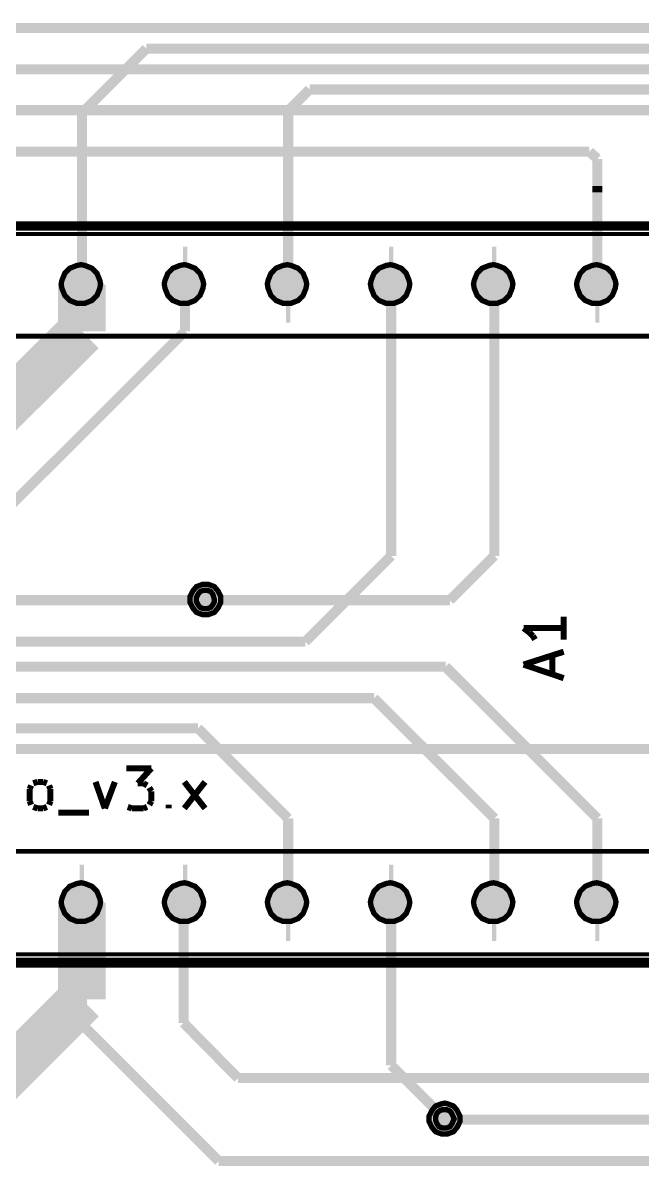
# Model space of a CAD drawing. Header units: millimetres. Extents: x 10 to 287, y 10 to 200.
# Drawn here: x 169.41 to 184.67, y 90.52 to 118.71 of the extents above; entities that cross this region are included whole.
import ezdxf

# ---------------------------------------------------------------- set-up
doc = ezdxf.new("R2010")
doc.units = ezdxf.units.MM
doc.layers.add('H', color=7, linetype='Continuous')
doc.layers.add('P', color=7, linetype='Continuous')

msp = doc.modelspace()

# ---------------------------------------------------------------- hatches: boundary and pattern name
at = {"layer": 'H', "linetype": 'Continuous'}
for points in [[(170.85, 111.778), (170.744, 111.778), (170.586, 111.866), (170.445, 111.989), (170.374, 112.166), (170.374, 112.254), (170.374, 112.36), (170.445, 112.536), (170.586, 112.66), (170.744, 112.73), (170.85, 112.73), (170.956, 112.73), (171.115, 112.66), (171.256, 112.536), (171.327, 112.36), (171.327, 112.254), (171.327, 112.166), (171.256, 111.989), (171.115, 111.866), (170.956, 111.778), (170.85, 111.778)], [(170.85, 111.778), (170.744, 111.778), (170.586, 111.866), (170.445, 111.989), (170.374, 112.166), (170.374, 112.254), (170.374, 112.36), (170.445, 112.536), (170.586, 112.66), (170.744, 112.73), (170.85, 112.73), (170.956, 112.73), (171.115, 112.66), (171.256, 112.536), (171.327, 112.36), (171.327, 112.254), (171.327, 112.166), (171.256, 111.989), (171.115, 111.866), (170.956, 111.778), (170.85, 111.778)], [(173.39, 111.778), (173.302, 111.778), (173.126, 111.866), (172.985, 111.989), (172.914, 112.166), (172.914, 112.254), (172.914, 112.36), (172.985, 112.536), (173.126, 112.66), (173.302, 112.73), (173.39, 112.73), (173.478, 112.73), (173.655, 112.66), (173.796, 112.536), (173.867, 112.36), (173.867, 112.254), (173.867, 112.166), (173.796, 111.989), (173.655, 111.866), (173.478, 111.778), (173.39, 111.778)], [(173.39, 111.778), (173.302, 111.778), (173.126, 111.866), (172.985, 111.989), (172.914, 112.166), (172.914, 112.254), (172.914, 112.36), (172.985, 112.536), (173.126, 112.66), (173.302, 112.73), (173.39, 112.73), (173.478, 112.73), (173.655, 112.66), (173.796, 112.536), (173.867, 112.36), (173.867, 112.254), (173.867, 112.166), (173.796, 111.989), (173.655, 111.866), (173.478, 111.778), (173.39, 111.778)], [(175.93, 111.778), (175.842, 111.778), (175.666, 111.866), (175.525, 111.989), (175.454, 112.166), (175.454, 112.254), (175.454, 112.36), (175.525, 112.536), (175.666, 112.66), (175.842, 112.73), (175.93, 112.73), (176.036, 112.73), (176.195, 112.66), (176.336, 112.536), (176.407, 112.36), (176.407, 112.254), (176.407, 112.166), (176.336, 111.989), (176.195, 111.866), (176.036, 111.778), (175.93, 111.778)], [(175.93, 111.778), (175.842, 111.778), (175.666, 111.866), (175.525, 111.989), (175.454, 112.166), (175.454, 112.254), (175.454, 112.36), (175.525, 112.536), (175.666, 112.66), (175.842, 112.73), (175.93, 112.73), (176.036, 112.73), (176.195, 112.66), (176.336, 112.536), (176.407, 112.36), (176.407, 112.254), (176.407, 112.166), (176.336, 111.989), (176.195, 111.866), (176.036, 111.778), (175.93, 111.778)], [(178.47, 111.778), (178.382, 111.778), (178.206, 111.866), (178.065, 111.989), (177.994, 112.166), (177.994, 112.254), (177.994, 112.36), (178.065, 112.536), (178.206, 112.66), (178.382, 112.73), (178.47, 112.73), (178.576, 112.73), (178.735, 112.66), (178.876, 112.536), (178.947, 112.36), (178.947, 112.254), (178.947, 112.166), (178.876, 111.989), (178.735, 111.866), (178.576, 111.778), (178.47, 111.778)], [(178.47, 111.778), (178.382, 111.778), (178.206, 111.866), (178.065, 111.989), (177.994, 112.166), (177.994, 112.254), (177.994, 112.36), (178.065, 112.536), (178.206, 112.66), (178.382, 112.73), (178.47, 112.73), (178.576, 112.73), (178.735, 112.66), (178.876, 112.536), (178.947, 112.36), (178.947, 112.254), (178.947, 112.166), (178.876, 111.989), (178.735, 111.866), (178.576, 111.778), (178.47, 111.778)], [(181.01, 111.778), (180.922, 111.778), (180.746, 111.866), (180.605, 111.989), (180.534, 112.166), (180.534, 112.254), (180.534, 112.36), (180.605, 112.536), (180.746, 112.66), (180.922, 112.73), (181.01, 112.73), (181.116, 112.73), (181.275, 112.66), (181.416, 112.536), (181.487, 112.36), (181.487, 112.254), (181.487, 112.166), (181.416, 111.989), (181.275, 111.866), (181.116, 111.778), (181.01, 111.778)], [(181.01, 111.778), (180.922, 111.778), (180.746, 111.866), (180.605, 111.989), (180.534, 112.166), (180.534, 112.254), (180.534, 112.36), (180.605, 112.536), (180.746, 112.66), (180.922, 112.73), (181.01, 112.73), (181.116, 112.73), (181.275, 112.66), (181.416, 112.536), (181.487, 112.36), (181.487, 112.254), (181.487, 112.166), (181.416, 111.989), (181.275, 111.866), (181.116, 111.778), (181.01, 111.778)], [(183.55, 111.778), (183.444, 111.778), (183.286, 111.866), (183.145, 111.989), (183.074, 112.166), (183.074, 112.254), (183.074, 112.36), (183.145, 112.536), (183.286, 112.66), (183.444, 112.73), (183.55, 112.73), (183.656, 112.73), (183.815, 112.66), (183.956, 112.536), (184.027, 112.36), (184.027, 112.254), (184.027, 112.166), (183.956, 111.989), (183.815, 111.866), (183.656, 111.778), (183.55, 111.778)], [(183.55, 111.778), (183.444, 111.778), (183.286, 111.866), (183.145, 111.989), (183.074, 112.166), (183.074, 112.254), (183.074, 112.36), (183.145, 112.536), (183.286, 112.66), (183.444, 112.73), (183.55, 112.73), (183.656, 112.73), (183.815, 112.66), (183.956, 112.536), (184.027, 112.36), (184.027, 112.254), (184.027, 112.166), (183.956, 111.989), (183.815, 111.866), (183.656, 111.778), (183.55, 111.778)], [(173.919, 104.105), (173.831, 104.105), (173.708, 104.175), (173.602, 104.263), (173.549, 104.405), (173.549, 104.493), (173.549, 104.563), (173.602, 104.704), (173.708, 104.793), (173.831, 104.863), (173.919, 104.863), (173.99, 104.863), (174.131, 104.793), (174.237, 104.704), (174.29, 104.563), (174.29, 104.493), (174.29, 104.405), (174.237, 104.263), (174.131, 104.175), (173.99, 104.105), (173.919, 104.105)], [(173.919, 104.105), (173.831, 104.105), (173.708, 104.175), (173.602, 104.263), (173.549, 104.405), (173.549, 104.493), (173.549, 104.563), (173.602, 104.704), (173.708, 104.793), (173.831, 104.863), (173.919, 104.863), (173.99, 104.863), (174.131, 104.793), (174.237, 104.704), (174.29, 104.563), (174.29, 104.493), (174.29, 104.405), (174.237, 104.263), (174.131, 104.175), (173.99, 104.105), (173.919, 104.105)], [(173.919, 104.246), (173.867, 104.263), (173.796, 104.299), (173.725, 104.352), (173.69, 104.44), (173.69, 104.528), (173.725, 104.616), (173.796, 104.669), (173.867, 104.704), (173.919, 104.704), (173.972, 104.704), (174.043, 104.669), (174.113, 104.616), (174.149, 104.528), (174.149, 104.493), (174.149, 104.44), (174.113, 104.352), (174.043, 104.299), (173.972, 104.263), (173.919, 104.246)], [(173.919, 104.246), (173.867, 104.263), (173.796, 104.299), (173.725, 104.352), (173.69, 104.44), (173.69, 104.528), (173.725, 104.616), (173.796, 104.669), (173.867, 104.704), (173.919, 104.704), (173.972, 104.704), (174.043, 104.669), (174.113, 104.616), (174.149, 104.528), (174.149, 104.493), (174.149, 104.44), (174.113, 104.352), (174.043, 104.299), (173.972, 104.263), (173.919, 104.246)], [(170.85, 96.538), (170.744, 96.555), (170.586, 96.626), (170.445, 96.749), (170.374, 96.926), (170.374, 97.014), (170.374, 97.12), (170.445, 97.278), (170.586, 97.42), (170.744, 97.49), (170.85, 97.49), (170.956, 97.49), (171.115, 97.42), (171.256, 97.278), (171.327, 97.12), (171.327, 97.014), (171.327, 96.926), (171.256, 96.749), (171.115, 96.626), (170.956, 96.555), (170.85, 96.538)], [(170.85, 96.538), (170.744, 96.555), (170.586, 96.626), (170.445, 96.749), (170.374, 96.926), (170.374, 97.014), (170.374, 97.12), (170.445, 97.278), (170.586, 97.42), (170.744, 97.49), (170.85, 97.49), (170.956, 97.49), (171.115, 97.42), (171.256, 97.278), (171.327, 97.12), (171.327, 97.014), (171.327, 96.926), (171.256, 96.749), (171.115, 96.626), (170.956, 96.555), (170.85, 96.538)], [(173.39, 96.538), (173.302, 96.555), (173.126, 96.626), (172.985, 96.749), (172.914, 96.926), (172.914, 97.014), (172.914, 97.12), (172.985, 97.278), (173.126, 97.42), (173.302, 97.49), (173.39, 97.49), (173.478, 97.49), (173.655, 97.42), (173.796, 97.278), (173.867, 97.12), (173.867, 97.014), (173.867, 96.926), (173.796, 96.749), (173.655, 96.626), (173.478, 96.555), (173.39, 96.538)], [(173.39, 96.538), (173.302, 96.555), (173.126, 96.626), (172.985, 96.749), (172.914, 96.926), (172.914, 97.014), (172.914, 97.12), (172.985, 97.278), (173.126, 97.42), (173.302, 97.49), (173.39, 97.49), (173.478, 97.49), (173.655, 97.42), (173.796, 97.278), (173.867, 97.12), (173.867, 97.014), (173.867, 96.926), (173.796, 96.749), (173.655, 96.626), (173.478, 96.555), (173.39, 96.538)], [(175.93, 96.538), (175.842, 96.555), (175.666, 96.626), (175.525, 96.749), (175.454, 96.926), (175.454, 97.014), (175.454, 97.12), (175.525, 97.278), (175.666, 97.42), (175.842, 97.49), (175.93, 97.49), (176.036, 97.49), (176.195, 97.42), (176.336, 97.278), (176.407, 97.12), (176.407, 97.014), (176.407, 96.926), (176.336, 96.749), (176.195, 96.626), (176.036, 96.555), (175.93, 96.538)], [(175.93, 96.538), (175.842, 96.555), (175.666, 96.626), (175.525, 96.749), (175.454, 96.926), (175.454, 97.014), (175.454, 97.12), (175.525, 97.278), (175.666, 97.42), (175.842, 97.49), (175.93, 97.49), (176.036, 97.49), (176.195, 97.42), (176.336, 97.278), (176.407, 97.12), (176.407, 97.014), (176.407, 96.926), (176.336, 96.749), (176.195, 96.626), (176.036, 96.555), (175.93, 96.538)], [(178.47, 96.538), (178.382, 96.555), (178.206, 96.626), (178.065, 96.749), (177.994, 96.926), (177.994, 97.014), (177.994, 97.12), (178.065, 97.278), (178.206, 97.42), (178.382, 97.49), (178.47, 97.49), (178.576, 97.49), (178.735, 97.42), (178.876, 97.278), (178.947, 97.12), (178.947, 97.014), (178.947, 96.926), (178.876, 96.749), (178.735, 96.626), (178.576, 96.555), (178.47, 96.538)], [(178.47, 96.538), (178.382, 96.555), (178.206, 96.626), (178.065, 96.749), (177.994, 96.926), (177.994, 97.014), (177.994, 97.12), (178.065, 97.278), (178.206, 97.42), (178.382, 97.49), (178.47, 97.49), (178.576, 97.49), (178.735, 97.42), (178.876, 97.278), (178.947, 97.12), (178.947, 97.014), (178.947, 96.926), (178.876, 96.749), (178.735, 96.626), (178.576, 96.555), (178.47, 96.538)], [(181.01, 96.538), (180.922, 96.555), (180.746, 96.626), (180.605, 96.749), (180.534, 96.926), (180.534, 97.014), (180.534, 97.12), (180.605, 97.278), (180.746, 97.42), (180.922, 97.49), (181.01, 97.49), (181.116, 97.49), (181.275, 97.42), (181.416, 97.278), (181.487, 97.12), (181.487, 97.014), (181.487, 96.926), (181.416, 96.749), (181.275, 96.626), (181.116, 96.555), (181.01, 96.538)], [(181.01, 96.538), (180.922, 96.555), (180.746, 96.626), (180.605, 96.749), (180.534, 96.926), (180.534, 97.014), (180.534, 97.12), (180.605, 97.278), (180.746, 97.42), (180.922, 97.49), (181.01, 97.49), (181.116, 97.49), (181.275, 97.42), (181.416, 97.278), (181.487, 97.12), (181.487, 97.014), (181.487, 96.926), (181.416, 96.749), (181.275, 96.626), (181.116, 96.555), (181.01, 96.538)], [(183.55, 96.538), (183.444, 96.555), (183.286, 96.626), (183.145, 96.749), (183.074, 96.926), (183.074, 97.014), (183.074, 97.12), (183.145, 97.278), (183.286, 97.42), (183.444, 97.49), (183.55, 97.49), (183.656, 97.49), (183.815, 97.42), (183.956, 97.278), (184.027, 97.12), (184.027, 97.014), (184.027, 96.926), (183.956, 96.749), (183.815, 96.626), (183.656, 96.555), (183.55, 96.538)], [(183.55, 96.538), (183.444, 96.555), (183.286, 96.626), (183.145, 96.749), (183.074, 96.926), (183.074, 97.014), (183.074, 97.12), (183.145, 97.278), (183.286, 97.42), (183.444, 97.49), (183.55, 97.49), (183.656, 97.49), (183.815, 97.42), (183.956, 97.278), (184.027, 97.12), (184.027, 97.014), (184.027, 96.926), (183.956, 96.749), (183.815, 96.626), (183.656, 96.555), (183.55, 96.538)], [(179.811, 91.299), (179.74, 91.317), (179.599, 91.369), (179.493, 91.475), (179.44, 91.616), (179.44, 91.687), (179.44, 91.758), (179.493, 91.899), (179.599, 92.004), (179.74, 92.057), (179.811, 92.057), (179.881, 92.057), (180.023, 92.004), (180.128, 91.899), (180.181, 91.758), (180.181, 91.687), (180.181, 91.616), (180.128, 91.475), (180.023, 91.369), (179.881, 91.317), (179.811, 91.299)], [(179.811, 91.299), (179.74, 91.317), (179.599, 91.369), (179.493, 91.475), (179.44, 91.616), (179.44, 91.687), (179.44, 91.758), (179.493, 91.899), (179.599, 92.004), (179.74, 92.057), (179.811, 92.057), (179.881, 92.057), (180.023, 92.004), (180.128, 91.899), (180.181, 91.758), (180.181, 91.687), (180.181, 91.616), (180.128, 91.475), (180.023, 91.369), (179.881, 91.317), (179.811, 91.299)], [(179.811, 91.458), (179.758, 91.458), (179.687, 91.493), (179.617, 91.546), (179.582, 91.634), (179.582, 91.687), (179.582, 91.722), (179.617, 91.81), (179.687, 91.881), (179.758, 91.916), (179.811, 91.916), (179.864, 91.916), (179.934, 91.881), (180.005, 91.81), (180.04, 91.722), (180.04, 91.687), (180.04, 91.634), (180.005, 91.546), (179.934, 91.493), (179.864, 91.458), (179.811, 91.458)], [(179.811, 91.458), (179.758, 91.458), (179.687, 91.493), (179.617, 91.546), (179.582, 91.634), (179.582, 91.687), (179.582, 91.722), (179.617, 91.81), (179.687, 91.881), (179.758, 91.916), (179.811, 91.916), (179.864, 91.916), (179.934, 91.881), (180.005, 91.81), (180.04, 91.722), (180.04, 91.687), (180.04, 91.634), (180.005, 91.546), (179.934, 91.493), (179.864, 91.458), (179.811, 91.458)]]:
    msp.add_hatch(color=256, dxfattribs=at).paths.add_polyline_path(points)

# ---------------------------------------------------------------- linework, layer by layer
at = {"layer": 'P'}
for points, const_width in [([(187.96, 118.586), (145.785, 118.586)], 0.25), ([(187.96, 118.586), (145.785, 118.586)], 0.25), ([(172.455, 118.075), (170.868, 116.487)], 0.25), ([(172.455, 118.075), (170.868, 116.487)], 0.25), ([(224.525, 118.075), (172.455, 118.075)], 0.25), ([(224.525, 118.075), (172.455, 118.075)], 0.25), ([(186.425, 117.563), (144.78, 117.563)], 0.25), ([(186.425, 117.563), (144.78, 117.563)], 0.25), ([(176.477, 117.069), (175.948, 116.54)], 0.25), ([(176.477, 117.069), (175.948, 116.54)], 0.25), ([(219.146, 117.069), (176.477, 117.069)], 0.25), ([(219.146, 117.069), (176.477, 117.069)], 0.25), ([(184.908, 116.558), (143.757, 116.558)], 0.25), ([(184.908, 116.558), (143.757, 116.558)], 0.25), ([(170.868, 116.487), (170.868, 112.254)], 0.25), ([(170.868, 116.487), (170.868, 112.254)], 0.25), ([(175.948, 116.54), (175.948, 112.254)], 0.25), ([(175.948, 116.54), (175.948, 112.254)], 0.25), ([(183.374, 115.535), (142.734, 115.535)], 0.25), ([(183.374, 115.535), (142.734, 115.535)], 0.25), ([(183.568, 115.358), (183.374, 115.535)], 0.25), ([(183.568, 115.358), (183.374, 115.535)], 0.25), ([(183.568, 114.529), (183.568, 115.358)], 0.25), ([(183.568, 114.529), (183.568, 115.358)], 0.25), ([(183.568, 114.529), (183.568, 114.688)], 0.25), ([(183.568, 114.529), (183.568, 114.688)], 0.25), ([(183.568, 112.254), (183.568, 114.529)], 0.25), ([(183.568, 112.254), (183.568, 114.529)], 0.25), ([(205.405, 113.753), (159.191, 113.753)], 0.132), ([(205.405, 113.753), (159.191, 113.753)], 0.132), ([(202.741, 113.647), (159.297, 113.647)], 0.12), ([(202.741, 113.647), (159.297, 113.647)], 0.12), ([(159.438, 113.506), (202.618, 113.506)], 0.1), ([(159.438, 113.506), (202.618, 113.506)], 0.1), ([(170.815, 112.254), (170.921, 112.254)], 1.878), ([(170.815, 112.254), (170.921, 112.254)], 1.878), ([(173.355, 112.254), (173.461, 112.254)], 1.878), ([(173.355, 112.254), (173.461, 112.254)], 1.878), ([(175.895, 112.254), (176.001, 112.254)], 1.878), ([(175.895, 112.254), (176.001, 112.254)], 1.878), ([(178.435, 112.254), (178.541, 112.254)], 1.878), ([(178.435, 112.254), (178.541, 112.254)], 1.878), ([(180.975, 112.254), (181.081, 112.254)], 1.878), ([(180.975, 112.254), (181.081, 112.254)], 1.878), ([(183.515, 112.254), (183.621, 112.254)], 1.878), ([(183.515, 112.254), (183.621, 112.254)], 1.878), ([(170.868, 112.254), (170.868, 111.107)], 1.177), ([(170.868, 112.254), (170.868, 111.107)], 1.177), ([(171.327, 112.272), (171.309, 112.36), (171.238, 112.536), (171.115, 112.66), (170.938, 112.73), (170.85, 112.748), (170.744, 112.73), (170.568, 112.66), (170.445, 112.536), (170.374, 112.36), (170.356, 112.272), (170.374, 112.166), (170.445, 111.989), (170.568, 111.866), (170.744, 111.795), (170.85, 111.795), (170.938, 111.795), (171.115, 111.866), (171.238, 111.989), (171.309, 112.166), (171.327, 112.272), (171.327, 112.272)], 0.132), ([(171.327, 112.272), (171.309, 112.36), (171.238, 112.536), (171.115, 112.66), (170.938, 112.73), (170.85, 112.748), (170.744, 112.73), (170.568, 112.66), (170.445, 112.536), (170.374, 112.36), (170.356, 112.272), (170.374, 112.166), (170.445, 111.989), (170.568, 111.866), (170.744, 111.795), (170.85, 111.795), (170.938, 111.795), (171.115, 111.866), (171.238, 111.989), (171.309, 112.166), (171.327, 112.272), (171.327, 112.272)], 0.132), ([(173.867, 112.272), (173.849, 112.36), (173.778, 112.536), (173.655, 112.66), (173.478, 112.73), (173.39, 112.748), (173.284, 112.73), (173.108, 112.66), (172.985, 112.536), (172.914, 112.36), (172.896, 112.272), (172.914, 112.166), (172.985, 111.989), (173.108, 111.866), (173.284, 111.795), (173.39, 111.795), (173.478, 111.795), (173.655, 111.866), (173.778, 111.989), (173.849, 112.166), (173.867, 112.272), (173.867, 112.272)], 0.132), ([(173.867, 112.272), (173.849, 112.36), (173.778, 112.536), (173.655, 112.66), (173.478, 112.73), (173.39, 112.748), (173.284, 112.73), (173.108, 112.66), (172.985, 112.536), (172.914, 112.36), (172.896, 112.272), (172.914, 112.166), (172.985, 111.989), (173.108, 111.866), (173.284, 111.795), (173.39, 111.795), (173.478, 111.795), (173.655, 111.866), (173.778, 111.989), (173.849, 112.166), (173.867, 112.272), (173.867, 112.272)], 0.132), ([(176.407, 112.272), (176.389, 112.36), (176.318, 112.536), (176.195, 112.66), (176.018, 112.73), (175.93, 112.748), (175.824, 112.73), (175.648, 112.66), (175.525, 112.536), (175.454, 112.36), (175.436, 112.272), (175.454, 112.166), (175.525, 111.989), (175.648, 111.866), (175.824, 111.795), (175.93, 111.795), (176.018, 111.795), (176.195, 111.866), (176.318, 111.989), (176.389, 112.166), (176.407, 112.272), (176.407, 112.272)], 0.132), ([(176.407, 112.272), (176.389, 112.36), (176.318, 112.536), (176.195, 112.66), (176.018, 112.73), (175.93, 112.748), (175.824, 112.73), (175.648, 112.66), (175.525, 112.536), (175.454, 112.36), (175.436, 112.272), (175.454, 112.166), (175.525, 111.989), (175.648, 111.866), (175.824, 111.795), (175.93, 111.795), (176.018, 111.795), (176.195, 111.866), (176.318, 111.989), (176.389, 112.166), (176.407, 112.272), (176.407, 112.272)], 0.132), ([(178.947, 112.272), (178.929, 112.36), (178.858, 112.536), (178.735, 112.66), (178.558, 112.73), (178.47, 112.748), (178.364, 112.73), (178.188, 112.66), (178.065, 112.536), (177.994, 112.36), (177.976, 112.272), (177.994, 112.166), (178.065, 111.989), (178.188, 111.866), (178.364, 111.795), (178.47, 111.795), (178.558, 111.795), (178.735, 111.866), (178.858, 111.989), (178.929, 112.166), (178.947, 112.272), (178.947, 112.272)], 0.132), ([(178.947, 112.272), (178.929, 112.36), (178.858, 112.536), (178.735, 112.66), (178.558, 112.73), (178.47, 112.748), (178.364, 112.73), (178.188, 112.66), (178.065, 112.536), (177.994, 112.36), (177.976, 112.272), (177.994, 112.166), (178.065, 111.989), (178.188, 111.866), (178.364, 111.795), (178.47, 111.795), (178.558, 111.795), (178.735, 111.866), (178.858, 111.989), (178.929, 112.166), (178.947, 112.272), (178.947, 112.272)], 0.132), ([(181.487, 112.272), (181.469, 112.36), (181.398, 112.536), (181.275, 112.66), (181.098, 112.73), (181.01, 112.748), (180.904, 112.73), (180.728, 112.66), (180.605, 112.536), (180.534, 112.36), (180.516, 112.272), (180.534, 112.166), (180.605, 111.989), (180.728, 111.866), (180.904, 111.795), (181.01, 111.795), (181.098, 111.795), (181.275, 111.866), (181.398, 111.989), (181.469, 112.166), (181.487, 112.272), (181.487, 112.272)], 0.132), ([(181.487, 112.272), (181.469, 112.36), (181.398, 112.536), (181.275, 112.66), (181.098, 112.73), (181.01, 112.748), (180.904, 112.73), (180.728, 112.66), (180.605, 112.536), (180.534, 112.36), (180.516, 112.272), (180.534, 112.166), (180.605, 111.989), (180.728, 111.866), (180.904, 111.795), (181.01, 111.795), (181.098, 111.795), (181.275, 111.866), (181.398, 111.989), (181.469, 112.166), (181.487, 112.272), (181.487, 112.272)], 0.132), ([(184.027, 112.272), (184.009, 112.36), (183.938, 112.536), (183.815, 112.66), (183.638, 112.73), (183.55, 112.748), (183.444, 112.73), (183.268, 112.66), (183.145, 112.536), (183.074, 112.36), (183.056, 112.272), (183.074, 112.166), (183.145, 111.989), (183.268, 111.866), (183.444, 111.795), (183.55, 111.795), (183.638, 111.795), (183.815, 111.866), (183.938, 111.989), (184.009, 112.166), (184.027, 112.272), (184.027, 112.272)], 0.132), ([(184.027, 112.272), (184.009, 112.36), (183.938, 112.536), (183.815, 112.66), (183.638, 112.73), (183.55, 112.748), (183.444, 112.73), (183.268, 112.66), (183.145, 112.536), (183.074, 112.36), (183.056, 112.272), (183.074, 112.166), (183.145, 111.989), (183.268, 111.866), (183.444, 111.795), (183.55, 111.795), (183.638, 111.795), (183.815, 111.866), (183.938, 111.989), (184.009, 112.166), (184.027, 112.272), (184.027, 112.272)], 0.132), ([(173.408, 112.254), (173.408, 111.107)], 0.25), ([(173.408, 112.254), (173.408, 111.107)], 0.25), ([(178.488, 112.254), (178.488, 105.569)], 0.25), ([(178.488, 112.254), (178.488, 105.569)], 0.25), ([(180.834, 112.06), (181.028, 112.254)], 0.25), ([(180.834, 112.06), (181.028, 112.254)], 0.25), ([(181.028, 112.254), (181.028, 105.569)], 0.25), ([(181.028, 112.254), (181.028, 105.569)], 0.25), ([(170.868, 111.107), (166.67, 106.927)], 1.177), ([(170.868, 111.107), (166.67, 106.927)], 1.177), ([(173.408, 111.107), (167.675, 105.375)], 0.25), ([(173.408, 111.107), (167.675, 105.375)], 0.25), ([(161.978, 110.984), (200.078, 110.984)], 0.12), ([(161.978, 110.984), (200.078, 110.984)], 0.12), ([(178.488, 105.569), (176.371, 103.452)], 0.25), ([(178.488, 105.569), (176.371, 103.452)], 0.25), ([(181.028, 105.569), (179.934, 104.475)], 0.25), ([(181.028, 105.569), (179.934, 104.475)], 0.25), ([(174.29, 104.493), (174.29, 104.563), (174.219, 104.704), (174.131, 104.81), (173.99, 104.863), (173.902, 104.863), (173.831, 104.863), (173.69, 104.81), (173.602, 104.704), (173.531, 104.563), (173.531, 104.493), (173.531, 104.422), (173.602, 104.281), (173.69, 104.175), (173.831, 104.122), (173.902, 104.122), (173.99, 104.122), (174.131, 104.175), (174.219, 104.281), (174.29, 104.422), (174.29, 104.493), (174.29, 104.493)], 0.132), ([(174.29, 104.493), (174.29, 104.563), (174.219, 104.704), (174.131, 104.81), (173.99, 104.863), (173.902, 104.863), (173.831, 104.863), (173.69, 104.81), (173.602, 104.704), (173.531, 104.563), (173.531, 104.493), (173.531, 104.422), (173.602, 104.281), (173.69, 104.175), (173.831, 104.122), (173.902, 104.122), (173.99, 104.122), (174.131, 104.175), (174.219, 104.281), (174.29, 104.422), (174.29, 104.493), (174.29, 104.493)], 0.132), ([(109.097, 104.475), (173.373, 104.475)], 0.25), ([(109.097, 104.475), (173.373, 104.475)], 0.25), ([(173.373, 104.475), (173.937, 104.475)], 0.25), ([(173.373, 104.475), (173.937, 104.475)], 0.25), ([(174.131, 104.493), (174.096, 104.616), (174.043, 104.687), (173.955, 104.722), (173.867, 104.722), (173.778, 104.687), (173.725, 104.616), (173.69, 104.546), (173.69, 104.44), (173.725, 104.369), (173.778, 104.299), (173.867, 104.263), (173.955, 104.263), (174.043, 104.299), (174.096, 104.369), (174.131, 104.44), (174.131, 104.493), (174.131, 104.493)], 0.132), ([(174.131, 104.493), (174.096, 104.616), (174.043, 104.687), (173.955, 104.722), (173.867, 104.722), (173.778, 104.687), (173.725, 104.616), (173.69, 104.546), (173.69, 104.44), (173.725, 104.369), (173.778, 104.299), (173.867, 104.263), (173.955, 104.263), (174.043, 104.299), (174.096, 104.369), (174.131, 104.44), (174.131, 104.493), (174.131, 104.493)], 0.132), ([(179.934, 104.475), (173.937, 104.475)], 0.25), ([(179.934, 104.475), (173.937, 104.475)], 0.25), ([(182.739, 104.069), (182.739, 103.505)], 0.15), ([(182.739, 104.069), (182.739, 103.505)], 0.15), ([(182.739, 103.787), (181.751, 103.787)], 0.15), ([(181.751, 103.787), (181.892, 103.681)], 0.15), ([(182.739, 103.787), (181.751, 103.787)], 0.15), ([(181.751, 103.787), (181.892, 103.681)], 0.15), ([(181.892, 103.681), (181.98, 103.593)], 0.15), ([(181.892, 103.681), (181.98, 103.593)], 0.15), ([(176.371, 103.452), (110.631, 103.452)], 0.25), ([(176.371, 103.452), (110.631, 103.452)], 0.25), ([(181.98, 103.593), (182.033, 103.505)], 0.15), ([(181.98, 103.593), (182.033, 103.505)], 0.15), ([(181.751, 102.888), (182.739, 103.205)], 0.15), ([(181.751, 102.888), (182.739, 103.205)], 0.15), ([(182.457, 102.641), (182.457, 103.117)], 0.15), ([(182.457, 102.641), (182.457, 103.117)], 0.15), ([(130.034, 102.835), (179.828, 102.835)], 0.25), ([(130.034, 102.835), (179.828, 102.835)], 0.25), ([(179.828, 102.835), (183.568, 99.095)], 0.25), ([(179.828, 102.835), (183.568, 99.095)], 0.25), ([(182.739, 102.553), (181.751, 102.888)], 0.15), ([(182.739, 102.553), (181.751, 102.888)], 0.15), ([(131.815, 102.059), (178.065, 102.059)], 0.25), ([(131.815, 102.059), (178.065, 102.059)], 0.25), ([(178.065, 102.059), (181.028, 99.095)], 0.25), ([(178.065, 102.059), (181.028, 99.095)], 0.25), ([(136.137, 101.318), (173.725, 101.318)], 0.25), ([(136.137, 101.318), (173.725, 101.318)], 0.25), ([(173.725, 101.318), (175.948, 99.095)], 0.25), ([(173.725, 101.318), (175.948, 99.095)], 0.25), ([(138.165, 100.806), (192.528, 100.806)], 0.25), ([(138.165, 100.806), (192.528, 100.806)], 0.25), ([(171.962, 100.33), (172.579, 100.33)], 0.15), ([(171.962, 100.33), (172.579, 100.33)], 0.15), ([(172.579, 100.33), (172.244, 99.96)], 0.15), ([(172.579, 100.33), (172.244, 99.96)], 0.15), ([(169.58, 99.818), (169.616, 99.907)], 0.15), ([(169.58, 99.818), (169.616, 99.907)], 0.15), ([(169.58, 99.519), (169.58, 99.818)], 0.15), ([(169.58, 99.519), (169.58, 99.818)], 0.15), ([(169.668, 99.96), (169.774, 99.995)], 0.15), ([(169.668, 99.96), (169.774, 99.995)], 0.15), ([(169.774, 99.995), (169.915, 99.995)], 0.15), ([(169.774, 99.995), (169.915, 99.995)], 0.15), ([(169.915, 99.995), (170.004, 99.96)], 0.15), ([(169.915, 99.995), (170.004, 99.96)], 0.15), ([(170.057, 99.907), (170.092, 99.818)], 0.15), ([(170.057, 99.907), (170.092, 99.818)], 0.15), ([(170.092, 99.818), (170.092, 99.519)], 0.15), ([(170.092, 99.818), (170.092, 99.519)], 0.15), ([(171.203, 99.995), (171.432, 99.342)], 0.15), ([(171.203, 99.995), (171.432, 99.342)], 0.15), ([(171.432, 99.342), (171.679, 99.995)], 0.15), ([(171.432, 99.342), (171.679, 99.995)], 0.15), ([(172.244, 99.96), (172.385, 99.96)], 0.15), ([(172.244, 99.96), (172.385, 99.96)], 0.15), ([(172.385, 99.96), (172.473, 99.907)], 0.15), ([(172.385, 99.96), (172.473, 99.907)], 0.15), ([(172.526, 99.854), (172.579, 99.766)], 0.15), ([(172.526, 99.854), (172.579, 99.766)], 0.15), ([(172.579, 99.766), (172.579, 99.519)], 0.15), ([(172.579, 99.766), (172.579, 99.519)], 0.15), ([(173.39, 99.342), (173.902, 99.995)], 0.15), ([(173.39, 99.995), (173.902, 99.342)], 0.15), ([(173.39, 99.342), (173.902, 99.995)], 0.15), ([(173.39, 99.995), (173.902, 99.342)], 0.15), ([(169.616, 99.43), (169.58, 99.519)], 0.15), ([(169.616, 99.43), (169.58, 99.519)], 0.15), ([(170.092, 99.519), (170.057, 99.43)], 0.15), ([(170.092, 99.519), (170.057, 99.43)], 0.15), ([(172.579, 99.519), (172.526, 99.43)], 0.15), ([(172.579, 99.519), (172.526, 99.43)], 0.15), ([(169.774, 99.342), (169.668, 99.378)], 0.15), ([(169.774, 99.342), (169.668, 99.378)], 0.15), ([(169.915, 99.342), (169.774, 99.342)], 0.15), ([(169.915, 99.342), (169.774, 99.342)], 0.15), ([(170.004, 99.378), (169.915, 99.342)], 0.15), ([(170.004, 99.378), (169.915, 99.342)], 0.15), ([(170.286, 99.236), (171.044, 99.236)], 0.15), ([(170.286, 99.236), (171.044, 99.236)], 0.15), ([(172.103, 99.342), (171.997, 99.378)], 0.15), ([(172.103, 99.342), (171.997, 99.378)], 0.15), ([(172.385, 99.342), (172.103, 99.342)], 0.15), ([(172.385, 99.342), (172.103, 99.342)], 0.15), ([(172.473, 99.378), (172.385, 99.342)], 0.15), ([(172.473, 99.378), (172.385, 99.342)], 0.15), ([(173.002, 99.43), (173.002, 99.342)], 0.15), ([(173.002, 99.43), (173.002, 99.342)], 0.15), ([(175.948, 99.095), (175.948, 97.014)], 0.25), ([(175.948, 99.095), (175.948, 97.014)], 0.25), ([(181.028, 99.095), (181.028, 97.014)], 0.25), ([(181.028, 99.095), (181.028, 97.014)], 0.25), ([(183.568, 99.095), (183.568, 97.014)], 0.25), ([(183.568, 99.095), (183.568, 97.014)], 0.25), ([(164.518, 98.284), (200.078, 98.284)], 0.12), ([(164.518, 98.284), (200.078, 98.284)], 0.12), ([(170.815, 97.014), (170.921, 97.014)], 1.878), ([(170.815, 97.014), (170.921, 97.014)], 1.878), ([(173.355, 97.014), (173.461, 97.014)], 1.878), ([(173.355, 97.014), (173.461, 97.014)], 1.878), ([(175.895, 97.014), (176.001, 97.014)], 1.878), ([(175.895, 97.014), (176.001, 97.014)], 1.878), ([(178.435, 97.014), (178.541, 97.014)], 1.878), ([(178.435, 97.014), (178.541, 97.014)], 1.878), ([(180.975, 97.014), (181.081, 97.014)], 1.878), ([(180.975, 97.014), (181.081, 97.014)], 1.878), ([(183.515, 97.014), (183.621, 97.014)], 1.878), ([(183.515, 97.014), (183.621, 97.014)], 1.878), ([(170.868, 94.633), (170.868, 97.014)], 1.177), ([(170.868, 94.633), (170.868, 97.014)], 1.177), ([(171.327, 97.032), (171.309, 97.12), (171.238, 97.296), (171.115, 97.42), (170.938, 97.49), (170.85, 97.508), (170.744, 97.49), (170.568, 97.42), (170.445, 97.296), (170.374, 97.12), (170.356, 97.032), (170.374, 96.926), (170.445, 96.749), (170.568, 96.626), (170.744, 96.555), (170.85, 96.555), (170.938, 96.555), (171.115, 96.626), (171.238, 96.749), (171.309, 96.926), (171.327, 97.032), (171.327, 97.032)], 0.132), ([(171.327, 97.032), (171.309, 97.12), (171.238, 97.296), (171.115, 97.42), (170.938, 97.49), (170.85, 97.508), (170.744, 97.49), (170.568, 97.42), (170.445, 97.296), (170.374, 97.12), (170.356, 97.032), (170.374, 96.926), (170.445, 96.749), (170.568, 96.626), (170.744, 96.555), (170.85, 96.555), (170.938, 96.555), (171.115, 96.626), (171.238, 96.749), (171.309, 96.926), (171.327, 97.032), (171.327, 97.032)], 0.132), ([(173.867, 97.032), (173.849, 97.12), (173.778, 97.296), (173.655, 97.42), (173.478, 97.49), (173.39, 97.508), (173.284, 97.49), (173.108, 97.42), (172.985, 97.296), (172.914, 97.12), (172.896, 97.032), (172.914, 96.926), (172.985, 96.749), (173.108, 96.626), (173.284, 96.555), (173.39, 96.555), (173.478, 96.555), (173.655, 96.626), (173.778, 96.749), (173.849, 96.926), (173.867, 97.032), (173.867, 97.032)], 0.132), ([(173.867, 97.032), (173.849, 97.12), (173.778, 97.296), (173.655, 97.42), (173.478, 97.49), (173.39, 97.508), (173.284, 97.49), (173.108, 97.42), (172.985, 97.296), (172.914, 97.12), (172.896, 97.032), (172.914, 96.926), (172.985, 96.749), (173.108, 96.626), (173.284, 96.555), (173.39, 96.555), (173.478, 96.555), (173.655, 96.626), (173.778, 96.749), (173.849, 96.926), (173.867, 97.032), (173.867, 97.032)], 0.132), ([(176.407, 97.032), (176.389, 97.12), (176.318, 97.296), (176.195, 97.42), (176.018, 97.49), (175.93, 97.508), (175.824, 97.49), (175.648, 97.42), (175.525, 97.296), (175.454, 97.12), (175.436, 97.032), (175.454, 96.926), (175.525, 96.749), (175.648, 96.626), (175.824, 96.555), (175.93, 96.555), (176.018, 96.555), (176.195, 96.626), (176.318, 96.749), (176.389, 96.926), (176.407, 97.032), (176.407, 97.032)], 0.132), ([(176.407, 97.032), (176.389, 97.12), (176.318, 97.296), (176.195, 97.42), (176.018, 97.49), (175.93, 97.508), (175.824, 97.49), (175.648, 97.42), (175.525, 97.296), (175.454, 97.12), (175.436, 97.032), (175.454, 96.926), (175.525, 96.749), (175.648, 96.626), (175.824, 96.555), (175.93, 96.555), (176.018, 96.555), (176.195, 96.626), (176.318, 96.749), (176.389, 96.926), (176.407, 97.032), (176.407, 97.032)], 0.132), ([(178.947, 97.032), (178.929, 97.12), (178.858, 97.296), (178.735, 97.42), (178.558, 97.49), (178.47, 97.508), (178.364, 97.49), (178.188, 97.42), (178.065, 97.296), (177.994, 97.12), (177.976, 97.032), (177.994, 96.926), (178.065, 96.749), (178.188, 96.626), (178.364, 96.555), (178.47, 96.555), (178.558, 96.555), (178.735, 96.626), (178.858, 96.749), (178.929, 96.926), (178.947, 97.032), (178.947, 97.032)], 0.132), ([(178.947, 97.032), (178.929, 97.12), (178.858, 97.296), (178.735, 97.42), (178.558, 97.49), (178.47, 97.508), (178.364, 97.49), (178.188, 97.42), (178.065, 97.296), (177.994, 97.12), (177.976, 97.032), (177.994, 96.926), (178.065, 96.749), (178.188, 96.626), (178.364, 96.555), (178.47, 96.555), (178.558, 96.555), (178.735, 96.626), (178.858, 96.749), (178.929, 96.926), (178.947, 97.032), (178.947, 97.032)], 0.132), ([(181.487, 97.032), (181.469, 97.12), (181.398, 97.296), (181.275, 97.42), (181.098, 97.49), (181.01, 97.508), (180.904, 97.49), (180.728, 97.42), (180.605, 97.296), (180.534, 97.12), (180.516, 97.032), (180.534, 96.926), (180.605, 96.749), (180.728, 96.626), (180.904, 96.555), (181.01, 96.555), (181.098, 96.555), (181.275, 96.626), (181.398, 96.749), (181.469, 96.926), (181.487, 97.032), (181.487, 97.032)], 0.132), ([(181.487, 97.032), (181.469, 97.12), (181.398, 97.296), (181.275, 97.42), (181.098, 97.49), (181.01, 97.508), (180.904, 97.49), (180.728, 97.42), (180.605, 97.296), (180.534, 97.12), (180.516, 97.032), (180.534, 96.926), (180.605, 96.749), (180.728, 96.626), (180.904, 96.555), (181.01, 96.555), (181.098, 96.555), (181.275, 96.626), (181.398, 96.749), (181.469, 96.926), (181.487, 97.032), (181.487, 97.032)], 0.132), ([(184.027, 97.032), (184.009, 97.12), (183.938, 97.296), (183.815, 97.42), (183.638, 97.49), (183.55, 97.508), (183.444, 97.49), (183.268, 97.42), (183.145, 97.296), (183.074, 97.12), (183.056, 97.032), (183.074, 96.926), (183.145, 96.749), (183.268, 96.626), (183.444, 96.555), (183.55, 96.555), (183.638, 96.555), (183.815, 96.626), (183.938, 96.749), (184.009, 96.926), (184.027, 97.032), (184.027, 97.032)], 0.132), ([(184.027, 97.032), (184.009, 97.12), (183.938, 97.296), (183.815, 97.42), (183.638, 97.49), (183.55, 97.508), (183.444, 97.49), (183.268, 97.42), (183.145, 97.296), (183.074, 97.12), (183.056, 97.032), (183.074, 96.926), (183.145, 96.749), (183.268, 96.626), (183.444, 96.555), (183.55, 96.555), (183.638, 96.555), (183.815, 96.626), (183.938, 96.749), (184.009, 96.926), (184.027, 97.032), (184.027, 97.032)], 0.132), ([(181.345, 97.331), (181.028, 97.014)], 0.25), ([(181.345, 97.331), (181.028, 97.014)], 0.25), ([(170.868, 95.532), (170.868, 97.014)], 0.25), ([(170.868, 95.532), (170.868, 97.014)], 0.25), ([(173.373, 94.051), (173.373, 96.979)], 0.25), ([(173.373, 94.051), (173.373, 96.979)], 0.25), ([(178.488, 97.014), (178.488, 93.01)], 0.25), ([(178.488, 97.014), (178.488, 93.01)], 0.25), ([(202.618, 95.744), (160.708, 95.744)], 0.1), ([(202.618, 95.744), (160.708, 95.744)], 0.1), ([(164.518, 95.603), (202.741, 95.603)], 0.12), ([(164.518, 95.603), (202.741, 95.603)], 0.12), ([(170.868, 94.015), (170.868, 95.532)], 0.25), ([(170.868, 94.015), (170.868, 95.532)], 0.25), ([(159.191, 95.479), (205.405, 95.479)], 0.132), ([(159.191, 95.479), (205.405, 95.479)], 0.132), ([(168.398, 92.163), (170.868, 94.633)], 1.177), ([(168.398, 92.163), (170.868, 94.633)], 1.177), ([(174.713, 92.692), (173.373, 94.051)], 0.25), ([(174.713, 92.692), (173.373, 94.051)], 0.25), ([(174.237, 90.646), (170.868, 94.015)], 0.25), ([(174.237, 90.646), (170.868, 94.015)], 0.25), ([(178.488, 93.01), (179.423, 92.075)], 0.25), ([(178.488, 93.01), (179.423, 92.075)], 0.25), ([(215.441, 92.692), (174.713, 92.692)], 0.25), ([(215.441, 92.692), (174.713, 92.692)], 0.25), ([(179.423, 92.075), (179.828, 91.669)], 0.25), ([(179.423, 92.075), (179.828, 91.669)], 0.25), ([(180.181, 91.687), (180.181, 91.758), (180.111, 91.899), (180.023, 92.004), (179.881, 92.057), (179.811, 92.075), (179.723, 92.057), (179.582, 92.004), (179.493, 91.899), (179.423, 91.758), (179.423, 91.687), (179.423, 91.616), (179.493, 91.475), (179.582, 91.369), (179.723, 91.317), (179.811, 91.317), (179.881, 91.317), (180.023, 91.369), (180.111, 91.475), (180.181, 91.616), (180.181, 91.687), (180.181, 91.687)], 0.132), ([(180.181, 91.687), (180.181, 91.758), (180.111, 91.899), (180.023, 92.004), (179.881, 92.057), (179.811, 92.075), (179.723, 92.057), (179.582, 92.004), (179.493, 91.899), (179.423, 91.758), (179.423, 91.687), (179.423, 91.616), (179.493, 91.475), (179.582, 91.369), (179.723, 91.317), (179.811, 91.317), (179.881, 91.317), (180.023, 91.369), (180.111, 91.475), (180.181, 91.616), (180.181, 91.687), (180.181, 91.687)], 0.132), ([(180.04, 91.687), (179.987, 91.81), (179.934, 91.881), (179.846, 91.916), (179.758, 91.916), (179.67, 91.881), (179.617, 91.828), (179.582, 91.74), (179.582, 91.652), (179.617, 91.563), (179.67, 91.493), (179.758, 91.458), (179.846, 91.458), (179.934, 91.493), (179.987, 91.563), (180.023, 91.652), (180.04, 91.687), (180.04, 91.687)], 0.132), ([(180.04, 91.687), (179.987, 91.81), (179.934, 91.881), (179.846, 91.916), (179.758, 91.916), (179.67, 91.881), (179.617, 91.828), (179.582, 91.74), (179.582, 91.652), (179.617, 91.563), (179.67, 91.493), (179.758, 91.458), (179.846, 91.458), (179.934, 91.493), (179.987, 91.563), (180.023, 91.652), (180.04, 91.687), (180.04, 91.687)], 0.132), ([(180.393, 91.669), (179.828, 91.669)], 0.25), ([(180.393, 91.669), (179.828, 91.669)], 0.25), ([(217.047, 91.669), (180.393, 91.669)], 0.25), ([(217.047, 91.669), (180.393, 91.669)], 0.25), ([(218.563, 90.646), (174.237, 90.646)], 0.25), ([(218.563, 90.646), (174.237, 90.646)], 0.25)]:
    msp.add_lwpolyline(points, dxfattribs=dict(at, const_width=const_width))

doc.saveas('drawing.dxf')
